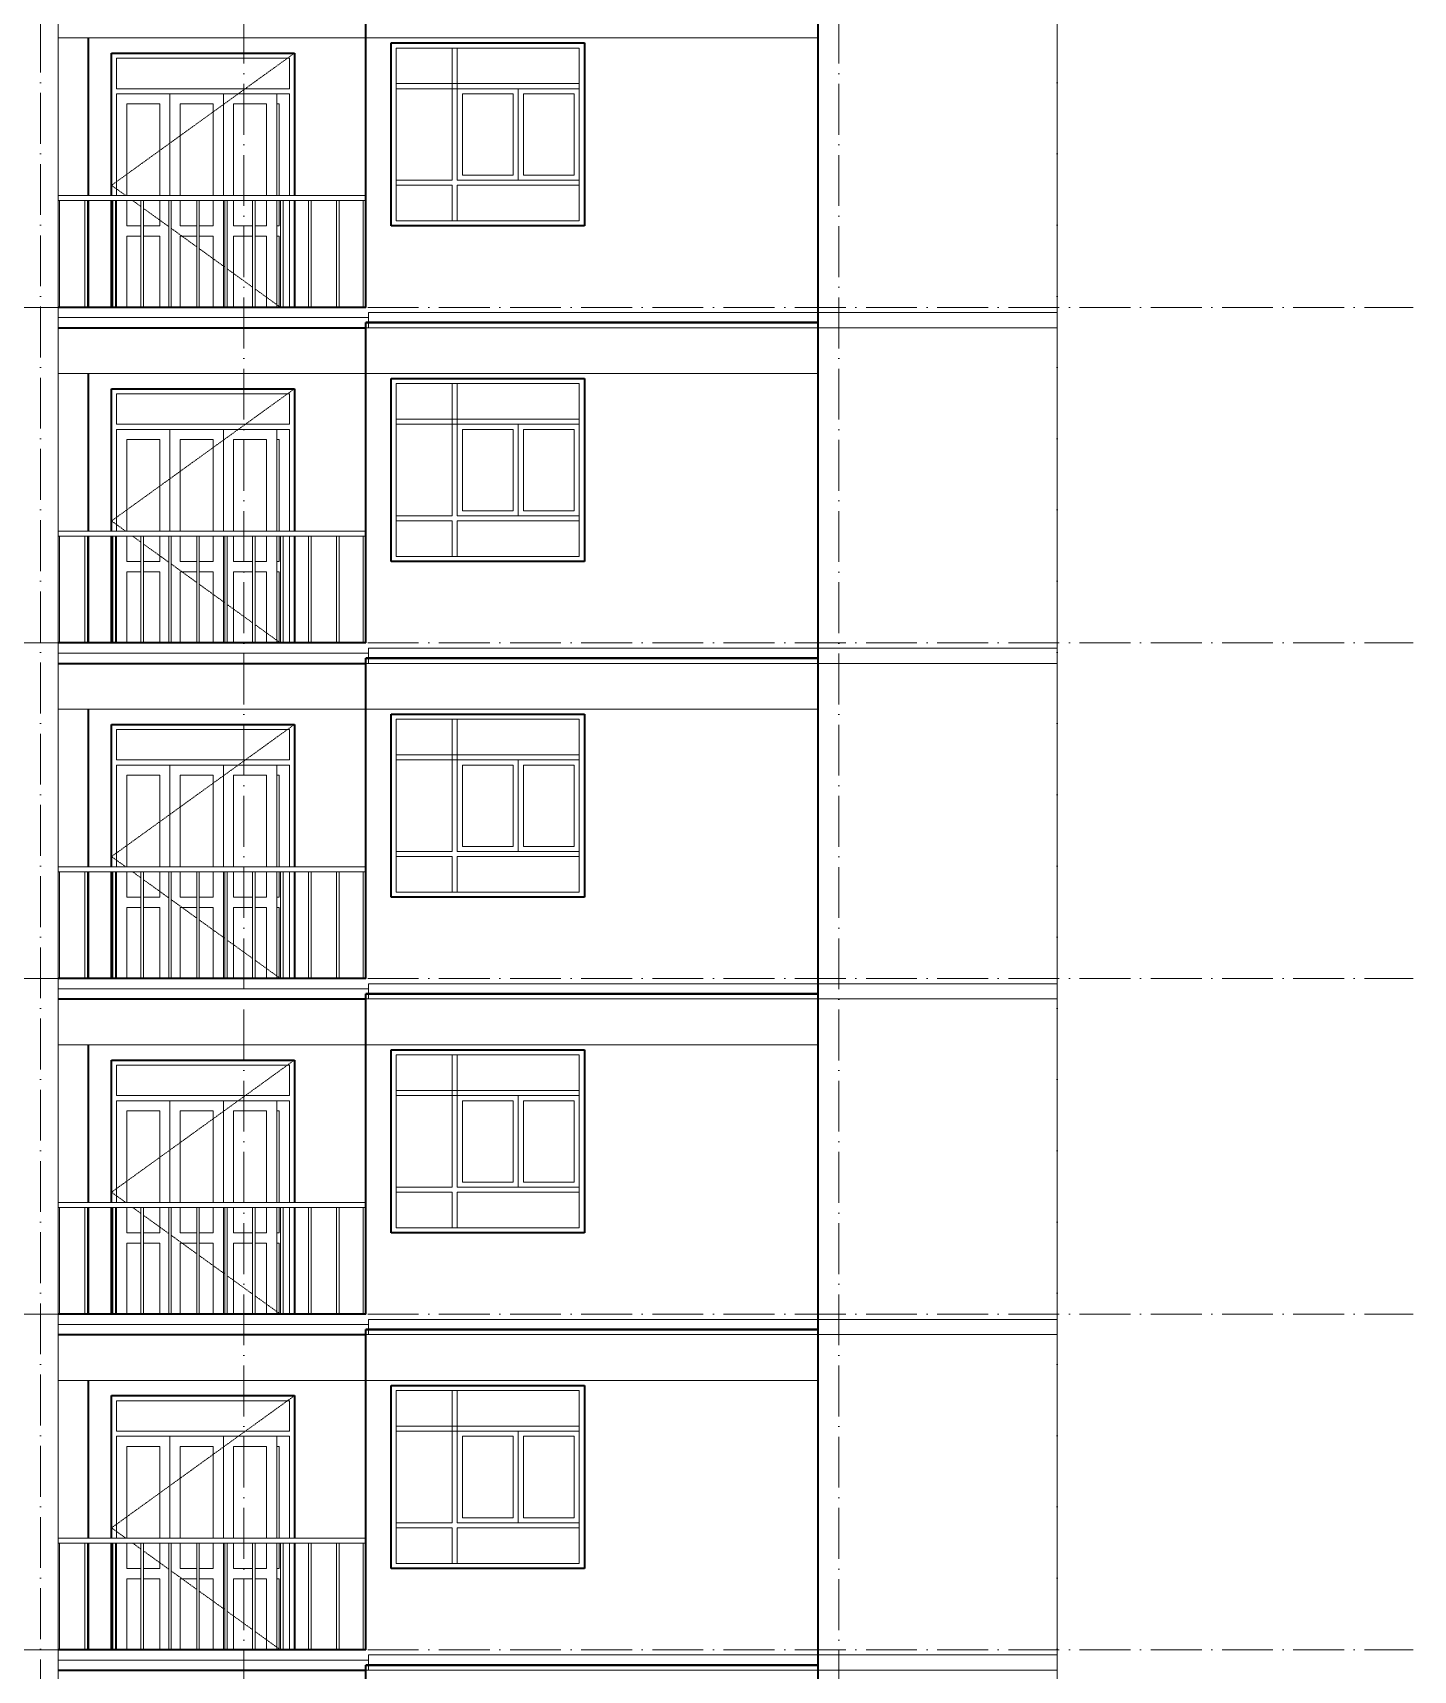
# Model space of a CAD drawing. Header units: millimetres. Extents: x -99196 to 12099, y -10111 to 93550.
# Drawn here: x -1576 to 11999, y 38200 to 54300 of the extents above; entities that cross this region are included whole.
import ezdxf

# ---------------------------------------------------------------- set-up
doc = ezdxf.new("R2010")
doc.units = ezdxf.units.MM
doc.linetypes.add('Dash 1_16__2_', pattern=[3.175, 1.5875, -1.5875])
doc.linetypes.add('Grid Line', pattern=[14, 10, -2, 0, -2])
for name, color, linetype, lineweight in [('CUA', 31, 'Continuous', 9), ('NET CAT', 3, 'Continuous', 5), ('NET CATConcrete', 3, 'Continuous', 5), ('NET THAY 1', 41, 'Continuous', 5), ('NET THAY 2', 55, 'Continuous', 5), ('NET-THAY', 2, 'Continuous', 15), ('TRUC', 225, 'Continuous', 5)]:
    doc.layers.add(name, color=color, linetype=linetype, lineweight=lineweight)

# ---------------------------------------------------------------- blocks, each defined once
blk = doc.blocks.new('ALC1807-ASCENT PLAZA-TANG DIEN HINH-TANG 5_rvt-5-MẶT ĐỨNG 14-1')
at = {"layer": 'NET-THAY', "color": 50, "lineweight": 35}
for p, q in [((1699, 35100), (1699, 38250)), ((1699, 38250), (1899, 38250)), ((6149, 38250), (1899, 38250)), ((6149, 34950), (6149, 38250))]:
    blk.add_line(p, q, dxfattribs=at)
blk = doc.blocks.new('CUA LO GIA - CUA LO GIA 2-194949-MẶT ĐỨNG 14-1')
at = {"layer": 'CUA', "color": 90, "linetype": 'Dash 1_16__2_'}
for p, q in [((-801, 23100), (999, 24400)), ((-801, 23100), (-662, 23000)), ((-593, 22950), (-513, 22892)), ((-488, 22874), (-238, 22694)), ((-213, 22676), (37, 22495)), ((62, 22477), (312, 22297)), ((337, 22278), (587, 22098)), ((612, 22080), (861, 21900))]:
    blk.add_line(p, q, dxfattribs=at)
at = {"layer": 'CUA', "color": 90}
for p, q in [((999, 24400), (-801, 24400)), ((-801, 23000), (-801, 24400)), ((-751, 24350), (-751, 24050)), ((-751, 24350), (949, 24350)), ((949, 24050), (949, 24350)), ((999, 24400), (999, 23000)), ((949, 24050), (-751, 24050)), ((-751, 24000), (949, 24000)), ((-751, 24000), (-751, 23000)), ((-226, 23000), (-226, 24000)), ((299, 24000), (-226, 24000)), ((299, 24000), (299, 23000)), ((824, 24000), (299, 24000)), ((299, 23000), (299, 24000)), ((824, 24000), (824, 23000)), ((949, 23000), (949, 24000)), ((-651, 23900), (-651, 23000)), ((-651, 23900), (-326, 23900)), ((-326, 23000), (-326, 23900)), ((-126, 23900), (199, 23900)), ((-126, 23900), (-126, 23000)), ((199, 23000), (199, 23900)), ((399, 23900), (399, 23000)), ((399, 23900), (724, 23900)), ((724, 23000), (724, 23900)), ((824, 23900), (849, 23900)), ((849, 23000), (849, 23900)), ((-801, 21900), (-801, 22950)), ((-751, 22950), (-751, 21900)), ((-651, 22950), (-651, 22700)), ((-326, 22700), (-326, 22950)), ((-126, 22950), (-126, 22700)), ((199, 22700), (199, 22950)), ((299, 22950), (299, 21900)), ((299, 21900), (299, 22950)), ((399, 22950), (399, 22700)), ((724, 22700), (724, 22950)), ((824, 22950), (824, 21900)), ((849, 22700), (849, 22950)), ((949, 21900), (949, 22950)), ((999, 22950), (999, 21900)), ((-651, 22700), (-513, 22700)), ((-513, 22600), (-651, 22600)), ((-651, 22600), (-651, 21900)), ((-488, 22700), (-326, 22700)), ((-326, 22600), (-488, 22600)), ((-326, 21900), (-326, 22600)), ((-126, 22700), (37, 22700)), ((-126, 22600), (-126, 21900)), ((37, 22600), (-126, 22600)), ((62, 22700), (199, 22700)), ((199, 22600), (62, 22600)), ((199, 21900), (199, 22600)), ((399, 22700), (587, 22700)), ((587, 22600), (399, 22600)), ((399, 22600), (399, 21900)), ((612, 22700), (724, 22700)), ((724, 22600), (612, 22600)), ((724, 21900), (724, 22600)), ((824, 22700), (849, 22700)), ((849, 22600), (824, 22600)), ((849, 21900), (849, 22600))]:
    blk.add_line(p, q, dxfattribs=at)
blk = doc.blocks.new('X-PHONG NGU 2 - X-PHONG NGU 2_Recovery_ 4-220489-MẶT ĐỨNG 14-1')
at = {"layer": 'CUA', "color": 90}
for p, q in [((1949, 24500), (1949, 22700)), ((3849, 24500), (1949, 24500)), ((3849, 22700), (3849, 24500)), ((1999, 24450), (3799, 24450)), ((1999, 22750), (1999, 24450)), ((2599, 24450), (2549, 24450)), ((2549, 24450), (2549, 23150)), ((2599, 23150), (2599, 24450)), ((3799, 24450), (3799, 22750)), ((3799, 24100), (1999, 24100)), ((1999, 24100), (1999, 24050)), ((1999, 24050), (3799, 24050)), ((3199, 24050), (2599, 24050)), ((2599, 24050), (2599, 23150)), ((2649, 23200), (2649, 24000)), ((2649, 24000), (3149, 24000)), ((3149, 24000), (3149, 23200)), ((3199, 23150), (3199, 24050)), ((3249, 24000), (3749, 24000)), ((3249, 23200), (3249, 24000)), ((3749, 24000), (3749, 23200)), ((3799, 24050), (3799, 24100)), ((3149, 23200), (2649, 23200)), ((3749, 23200), (3249, 23200)), ((2549, 23150), (1999, 23150)), ((1999, 23150), (1999, 23100)), ((1999, 23100), (2549, 23100)), ((2549, 23100), (2549, 22750)), ((3799, 23150), (2599, 23150)), ((2599, 23150), (3199, 23150)), ((2599, 22750), (2599, 23100)), ((2599, 23100), (3799, 23100)), ((3799, 23100), (3799, 23150)), ((3799, 22750), (1999, 22750)), ((2549, 22750), (2599, 22750)), ((1949, 22700), (3849, 22700))]:
    blk.add_line(p, q, dxfattribs=at)
blk = doc.blocks.new('Railing - 25mm-77671-MẶT ĐỨNG 14-1')
at = {"layer": 'NET THAY 2', "color": 90, "lineweight": 9}
blk.add_line((-1313, 22950), (-1313, 21900), dxfattribs=at)
blk = doc.blocks.new('Railing - 25mm-V354-MẶT ĐỨNG 14-1')
at = {"layer": 'NET THAY 2', "color": 90, "lineweight": 9}
for p, q in [((-1063, 21900), (-1063, 22950)), ((-1038, 22950), (-1038, 21900))]:
    blk.add_line(p, q, dxfattribs=at)
blk = doc.blocks.new('Railing - 25mm-V355-MẶT ĐỨNG 14-1')
at = {"layer": 'NET THAY 2', "color": 90, "lineweight": 9}
blk.add_line((1674, 21900), (1674, 22950), dxfattribs=at)
blk = doc.blocks.new('Railing - Railing-V368-MẶT ĐỨNG 14-1')
for name, p in [('Railing - 25mm-77671-MẶT ĐỨNG 14-1', (0, 3300)), ('Railing - 25mm-V354-MẶT ĐỨNG 14-1', (0, 3300)), ('Railing - 25mm-V354-MẶT ĐỨNG 14-1', (275, 3300)), ('Railing - 25mm-V354-MẶT ĐỨNG 14-1', (550, 3300)), ('Railing - 25mm-V354-MẶT ĐỨNG 14-1', (825, 3300)), ('Railing - 25mm-V354-MẶT ĐỨNG 14-1', (1100, 3300)), ('Railing - 25mm-V354-MẶT ĐỨNG 14-1', (1375, 3300)), ('Railing - 25mm-V354-MẶT ĐỨNG 14-1', (1650, 3300)), ('Railing - 25mm-V354-MẶT ĐỨNG 14-1', (1925, 3300)), ('Railing - 25mm-V354-MẶT ĐỨNG 14-1', (2200, 3300)), ('Railing - 25mm-V354-MẶT ĐỨNG 14-1', (2475, 3300)), ('Railing - 25mm-V355-MẶT ĐỨNG 14-1', (0, 3300))]:
    blk.add_blockref(name, p)
blk = doc.blocks.new('Top Rail Type - Top Rail_Internal_-224935-MẶT ĐỨNG 14-1')
at = {"layer": 'NET THAY 1', "color": 90, "lineweight": 9}
for p, q in [((1699, 23000), (-1326, 23000)), ((-1326, 22950), (1699, 22950))]:
    blk.add_line(p, q, dxfattribs=at)
blk = doc.blocks.new('ALC1807-ASCENT PLAZA-TANG DIEN HINH-TANG 5_rvt-6-MẶT ĐỨNG 14-1')
at = {"layer": 'NET-THAY', "color": 50, "lineweight": 35}
for p, q in [((1699, 38400), (1699, 41550)), ((1699, 41550), (1899, 41550)), ((6149, 41550), (1899, 41550)), ((6149, 38250), (6149, 41550)), ((-1026, 39500), (-1026, 41050)), ((-801, 39500), (-801, 40900)), ((-801, 40900), (999, 40900)), ((999, 40900), (999, 39500)), ((1949, 39200), (1949, 41000)), ((1949, 41000), (3849, 41000)), ((3849, 41000), (3849, 39200)), ((-1026, 38400), (-1026, 39450)), ((-801, 38400), (-801, 39450)), ((999, 39450), (999, 38400)), ((3849, 39200), (1949, 39200)), ((1699, 38400), (-1326, 38400)), ((-1326, 38200), (1699, 38200)), ((1899, 38250), (1699, 38250)), ((1699, 38200), (1699, 38250)), ((1899, 38250), (6149, 38250))]:
    blk.add_line(p, q, dxfattribs=at)
at = {"color": 50, "lineweight": 35}
for name, p in [('CUA LO GIA - CUA LO GIA 2-194949-MẶT ĐỨNG 14-1', (0, 16500)), ('X-PHONG NGU 2 - X-PHONG NGU 2_Recovery_ 4-220489-MẶT ĐỨNG 14-1', (0, 16500)), ('Top Rail Type - Top Rail_Internal_-224935-MẶT ĐỨNG 14-1', (0, 16500)), ('Railing - Railing-V368-MẶT ĐỨNG 14-1', (0, 13200))]:
    blk.add_blockref(name, p, dxfattribs=at)
blk = doc.blocks.new('ALC1807-ASCENT PLAZA-TANG DIEN HINH-TANG 5_rvt-7-MẶT ĐỨNG 14-1')
at = {"layer": 'NET-THAY', "color": 50, "lineweight": 35}
for p, q in [((1699, 41700), (1699, 44850)), ((1699, 44850), (1899, 44850)), ((6149, 44850), (1899, 44850)), ((6149, 41550), (6149, 44850)), ((-1026, 42800), (-1026, 44350)), ((1949, 42500), (1949, 44300)), ((1949, 44300), (3849, 44300)), ((3849, 44300), (3849, 42500)), ((-801, 42800), (-801, 44200)), ((-801, 44200), (999, 44200)), ((999, 44200), (999, 42800)), ((-1026, 41700), (-1026, 42750)), ((-801, 41700), (-801, 42750)), ((999, 42750), (999, 41700)), ((3849, 42500), (1949, 42500)), ((1699, 41700), (-1326, 41700)), ((1899, 41550), (1699, 41550)), ((1699, 41500), (1699, 41550)), ((1899, 41550), (6149, 41550)), ((-1326, 41500), (1699, 41500))]:
    blk.add_line(p, q, dxfattribs=at)
at = {"color": 50, "lineweight": 35}
for name, p in [('X-PHONG NGU 2 - X-PHONG NGU 2_Recovery_ 4-220489-MẶT ĐỨNG 14-1', (0, 19800)), ('CUA LO GIA - CUA LO GIA 2-194949-MẶT ĐỨNG 14-1', (0, 19800)), ('Top Rail Type - Top Rail_Internal_-224935-MẶT ĐỨNG 14-1', (0, 19800)), ('Railing - Railing-V368-MẶT ĐỨNG 14-1', (0, 16500))]:
    blk.add_blockref(name, p, dxfattribs=at)
blk = doc.blocks.new('ALC1807-ASCENT PLAZA-TANG DIEN HINH-TANG 5_rvt-8-MẶT ĐỨNG 14-1')
at = {"layer": 'NET-THAY', "color": 50, "lineweight": 35}
for p, q in [((1699, 45000), (1699, 48150)), ((1699, 48150), (1899, 48150)), ((6149, 48150), (1899, 48150)), ((6149, 44850), (6149, 48150)), ((-1026, 46100), (-1026, 47650)), ((-801, 46100), (-801, 47500)), ((-801, 47500), (999, 47500)), ((999, 47500), (999, 46100)), ((1949, 45800), (1949, 47600)), ((1949, 47600), (3849, 47600)), ((3849, 47600), (3849, 45800)), ((-1026, 45000), (-1026, 46050)), ((-801, 45000), (-801, 46050)), ((999, 46050), (999, 45000)), ((3849, 45800), (1949, 45800)), ((1699, 45000), (-1326, 45000)), ((-1326, 44800), (1699, 44800)), ((1899, 44850), (1699, 44850)), ((1699, 44800), (1699, 44850)), ((1899, 44850), (6149, 44850))]:
    blk.add_line(p, q, dxfattribs=at)
at = {"color": 50, "lineweight": 35}
for name, p in [('CUA LO GIA - CUA LO GIA 2-194949-MẶT ĐỨNG 14-1', (0, 23100)), ('X-PHONG NGU 2 - X-PHONG NGU 2_Recovery_ 4-220489-MẶT ĐỨNG 14-1', (0, 23100)), ('Top Rail Type - Top Rail_Internal_-224935-MẶT ĐỨNG 14-1', (0, 23100)), ('Railing - Railing-V368-MẶT ĐỨNG 14-1', (0, 19800))]:
    blk.add_blockref(name, p, dxfattribs=at)
blk = doc.blocks.new('ALC1807-ASCENT PLAZA-TANG DIEN HINH-TANG 5_rvt-9-MẶT ĐỨNG 14-1')
at = {"layer": 'NET-THAY', "color": 50, "lineweight": 35}
for p, q in [((1699, 48300), (1699, 51450)), ((1699, 51450), (1899, 51450)), ((6149, 51450), (1899, 51450)), ((6149, 48150), (6149, 51450)), ((-1026, 49400), (-1026, 50950)), ((1949, 49100), (1949, 50900)), ((1949, 50900), (3849, 50900)), ((3849, 50900), (3849, 49100)), ((-801, 49400), (-801, 50800)), ((-801, 50800), (999, 50800)), ((999, 50800), (999, 49400)), ((-1026, 48300), (-1026, 49350)), ((-801, 48300), (-801, 49350)), ((999, 49350), (999, 48300)), ((3849, 49100), (1949, 49100)), ((1699, 48300), (-1326, 48300)), ((1899, 48150), (1699, 48150)), ((1699, 48100), (1699, 48150)), ((1899, 48150), (6149, 48150)), ((-1326, 48100), (1699, 48100))]:
    blk.add_line(p, q, dxfattribs=at)
at = {"color": 50, "lineweight": 35}
for name, p in [('X-PHONG NGU 2 - X-PHONG NGU 2_Recovery_ 4-220489-MẶT ĐỨNG 14-1', (0, 26400)), ('CUA LO GIA - CUA LO GIA 2-194949-MẶT ĐỨNG 14-1', (0, 26400)), ('Top Rail Type - Top Rail_Internal_-224935-MẶT ĐỨNG 14-1', (0, 26400)), ('Railing - Railing-V368-MẶT ĐỨNG 14-1', (0, 23100))]:
    blk.add_blockref(name, p, dxfattribs=at)
blk = doc.blocks.new('ALC1807-ASCENT PLAZA-TANG DIEN HINH-TANG 5_rvt-10-MẶT ĐỨNG 14-1')
at = {"layer": 'NET-THAY', "color": 50, "lineweight": 35}
for p, q in [((1699, 51600), (1699, 54750)), ((6149, 51450), (6149, 54750)), ((-1026, 52700), (-1026, 54250)), ((-801, 52700), (-801, 54100)), ((-801, 54100), (999, 54100)), ((999, 54100), (999, 52700)), ((1949, 52400), (1949, 54200)), ((1949, 54200), (3849, 54200)), ((3849, 54200), (3849, 52400)), ((-1026, 51600), (-1026, 52650)), ((-801, 51600), (-801, 52650)), ((999, 52650), (999, 51600)), ((3849, 52400), (1949, 52400)), ((1699, 51600), (-1326, 51600)), ((-1326, 51400), (1699, 51400)), ((1899, 51450), (1699, 51450)), ((1699, 51400), (1699, 51450)), ((1899, 51450), (6149, 51450))]:
    blk.add_line(p, q, dxfattribs=at)
at = {"color": 50, "lineweight": 35}
for name, p in [('CUA LO GIA - CUA LO GIA 2-194949-MẶT ĐỨNG 14-1', (0, 29700)), ('X-PHONG NGU 2 - X-PHONG NGU 2_Recovery_ 4-220489-MẶT ĐỨNG 14-1', (0, 29700)), ('Top Rail Type - Top Rail_Internal_-224935-MẶT ĐỨNG 14-1', (0, 29700)), ('Railing - Railing-V368-MẶT ĐỨNG 14-1', (0, 26400))]:
    blk.add_blockref(name, p, dxfattribs=at)

msp = doc.modelspace()

# ---------------------------------------------------------------- linework, layer by layer
at = {"layer": 'NET CAT'}
for p, q in [((-1325.5, 81250), (-1325.5, -50)), ((8499.5, 54700), (8499.5, 51550)), ((6149.5, 51550), (6149.5, 54250)), ((8499.5, 51550), (6149.5, 51550)), ((6149.5, 51400), (8499.5, 51400)), ((8499.5, 51400), (8499.5, 48250)), ((6149.5, 48250), (6149.5, 50950)), ((8499.5, 48250), (6149.5, 48250)), ((6149.5, 48100), (8499.5, 48100)), ((8499.5, 48100), (8499.5, 44950)), ((6149.5, 44950), (6149.5, 47650)), ((8499.5, 44950), (6149.5, 44950)), ((6149.5, 44800), (8499.5, 44800)), ((8499.5, 44800), (8499.5, 41650)), ((6149.5, 41650), (6149.5, 44350)), ((8499.5, 41650), (6149.5, 41650)), ((6149.5, 41500), (8499.5, 41500)), ((8499.5, 41500), (8499.5, 38350)), ((6149.5, 38350), (6149.5, 41050)), ((8499.5, 38350), (6149.5, 38350)), ((6149.5, 38200), (8499.5, 38200)), ((8499.5, 38200), (8499.5, 35050))]:
    msp.add_line(p, q, dxfattribs=at)
at = {"layer": 'NET CATConcrete'}
for p, q in [((1724.5, 54250), (-1325.5, 54250)), ((6149.5, 54250), (1724.5, 54250)), ((1724.5, 51400), (-1325.5, 51400)), ((6149.5, 51400), (1724.5, 51400)), ((1724.5, 50950), (-1325.5, 50950)), ((6149.5, 50950), (1724.5, 50950)), ((1724.5, 48100), (-1325.5, 48100)), ((6149.5, 48100), (1724.5, 48100)), ((1724.5, 47650), (-1325.5, 47650)), ((6149.5, 47650), (1724.5, 47650)), ((1724.5, 44800), (-1325.5, 44800)), ((6149.5, 44800), (1724.5, 44800)), ((1724.5, 44350), (-1325.5, 44350)), ((6149.5, 44350), (1724.5, 44350)), ((1724.5, 41500), (-1325.5, 41500)), ((6149.5, 41500), (1724.5, 41500)), ((1724.5, 41050), (-1325.5, 41050)), ((6149.5, 41050), (1724.5, 41050)), ((1724.5, 38200), (-1325.5, 38200)), ((6149.5, 38200), (1724.5, 38200))]:
    msp.add_line(p, q, dxfattribs=at)
at = {"layer": 'NET-THAY', "lineweight": 9}
for p, q in [((1724.5, 51550), (8499.5, 51550)), ((1724.5, 51550), (1724.5, 51400)), ((8499.5, 51550), (8499.5, 51400)), ((-1325.5, 51500), (1724.5, 51500)), ((8499.5, 51400), (-1325.5, 51400)), ((-1325.5, 48200), (1724.5, 48200)), ((1724.5, 48250), (8499.5, 48250)), ((1724.5, 48250), (1724.5, 48100)), ((8499.5, 48250), (8499.5, 48100)), ((8499.5, 48100), (-1325.5, 48100)), ((1724.5, 44950), (8499.5, 44950)), ((1724.5, 44950), (1724.5, 44800)), ((8499.5, 44950), (8499.5, 44800)), ((-1325.5, 44900), (1724.5, 44900)), ((8499.5, 44800), (-1325.5, 44800)), ((-1325.5, 41600), (1724.5, 41600)), ((1724.5, 41650), (8499.5, 41650)), ((1724.5, 41650), (1724.5, 41500)), ((8499.5, 41650), (8499.5, 41500)), ((8499.5, 41500), (-1325.5, 41500)), ((1724.5, 38350), (8499.5, 38350)), ((1724.5, 38350), (1724.5, 38200)), ((8499.5, 38350), (8499.5, 38200)), ((-1325.5, 38300), (1724.5, 38300)), ((8499.5, 38200), (-1325.5, 38200))]:
    msp.add_line(p, q, dxfattribs=at)
at = {"layer": 'TRUC', "linetype": 'Grid Line', "ltscale": 50}
for p, q in [((-1500.5, -4900), (-1500.5, 91838.4)), ((499.5, -6911.3), (499.5, 91838.4)), ((6349.5, -6911.3), (6349.5, 91838.4)), ((8499.5, -4900), (8499.5, 91838.4)), ((-99096.4, 51600), (11999.5, 51600)), ((-99096.4, 48300), (11999.5, 48300)), ((-99096.4, 45000), (11999.5, 45000)), ((-99096.4, 41700), (11999.5, 41700)), ((-99096.4, 38400), (11999.5, 38400))]:
    msp.add_line(p, q, dxfattribs=at)

# ---------------------------------------------------------------- block references
at = {"lineweight": 5}
for name in ['ALC1807-ASCENT PLAZA-TANG DIEN HINH-TANG 5_rvt-10-MẶT ĐỨNG 14-1', 'ALC1807-ASCENT PLAZA-TANG DIEN HINH-TANG 5_rvt-9-MẶT ĐỨNG 14-1', 'ALC1807-ASCENT PLAZA-TANG DIEN HINH-TANG 5_rvt-8-MẶT ĐỨNG 14-1', 'ALC1807-ASCENT PLAZA-TANG DIEN HINH-TANG 5_rvt-7-MẶT ĐỨNG 14-1', 'ALC1807-ASCENT PLAZA-TANG DIEN HINH-TANG 5_rvt-6-MẶT ĐỨNG 14-1', 'ALC1807-ASCENT PLAZA-TANG DIEN HINH-TANG 5_rvt-5-MẶT ĐỨNG 14-1']:
    msp.add_blockref(name, (0, 0), dxfattribs=at)

doc.saveas('drawing.dxf')
